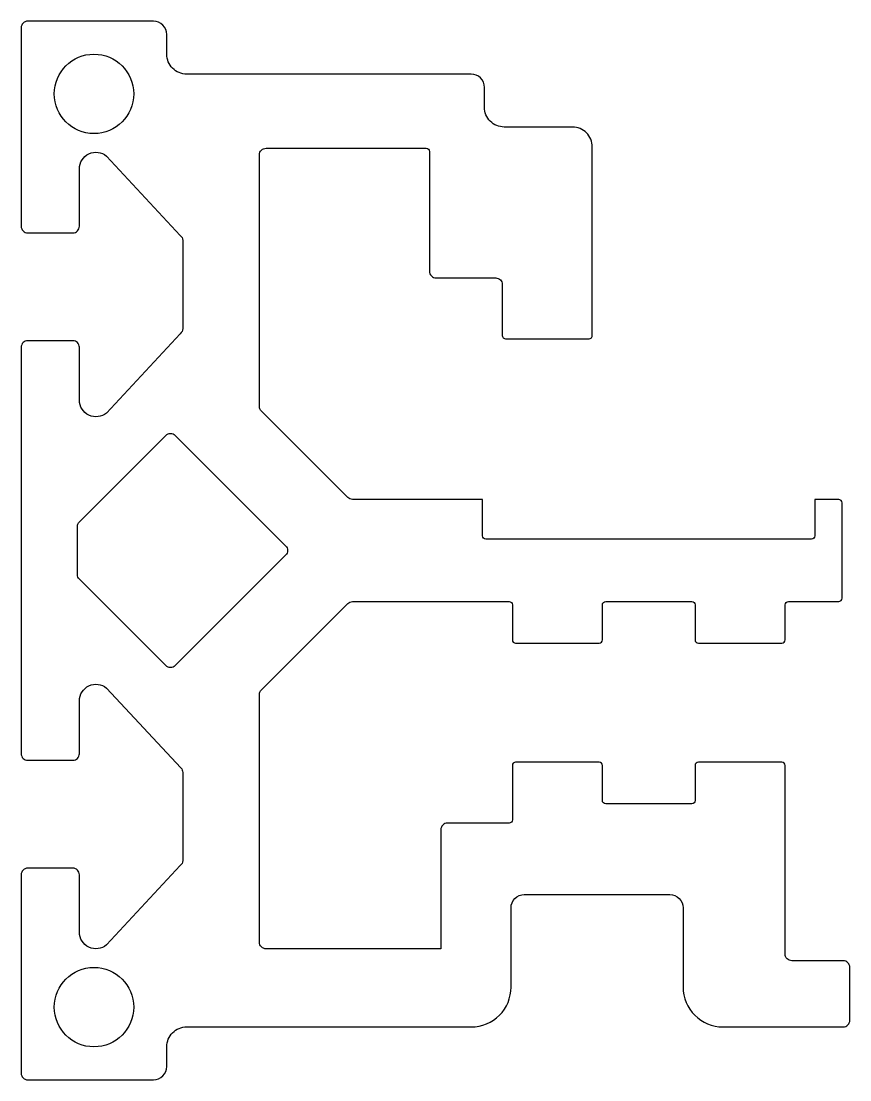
# Model space of a CAD drawing. Extents: x 672.5 to 735.1, y 430.6 to 510.6.
import ezdxf

# ---------------------------------------------------------------- set-up
doc = ezdxf.new("R2010")
doc.units = 0
doc.layers.get('0').update_dxf_attribs({"linetype": 'CONTINUOUS'})
doc.layers.add('CIZGI', color=7, linetype='CONTINUOUS')

msp = doc.modelspace()

# ---------------------------------------------------------------- linework, layer by layer
at = {"color": 1}
msp.add_line((732.472, 466.719), (732.472, 466.721), dxfattribs=at)
msp.add_line((732.472, 466.719), (732.472, 466.721), dxfattribs=at)
for points in [[(716.672, 466.721), (723.173, 466.721, -0.414214), (723.423, 466.471), (723.423, 463.828, 0.414214), (723.673, 463.578), (729.975, 463.578, 0.414214), (730.225, 463.828), (730.225, 466.471, -0.414214), (730.475, 466.721), (734.275, 466.721, 0.414214), (734.525, 466.971), (734.525, 474.185, 0.414214), (734.275, 474.435), (732.474, 474.436), (732.473, 471.686, -0.414214), (732.223, 471.436), (707.623, 471.439, -0.414214), (707.373, 471.689), (707.374, 474.439), (697.542, 474.441, -0.198912), (697.189, 474.587), (690.664, 481.112, -0.198912), (690.518, 481.465), (690.518, 500.484, -0.414214), (691.018, 500.984), (703.11, 500.984, -0.414214), (703.36, 500.734), (703.36, 491.683, 0.414214), (703.86, 491.183), (708.361, 491.183, -0.414214), (708.861, 490.683), (708.861, 486.837, 0.414214), (709.111, 486.587), (715.412, 486.587, 0.414214), (715.662, 486.837), (715.662, 501.084, 0.414214), (714.162, 502.584), (709.011, 502.584, -0.414214), (707.511, 504.084), (707.511, 505.585, 0.414214), (706.511, 506.585), (685.016, 506.585, -0.414214), (683.516, 508.085), (683.516, 509.586, 0.414214), (682.516, 510.586), (673.014, 510.586, 0.414214), (672.514, 510.086), (672.514, 495.088, 0.414214), (673.014, 494.588), (676.415, 494.588, 0.414214), (676.915, 495.088), (676.915, 499.43, -0.6344), (678.961, 500.394), (684.535, 494.398, -0.223691), (684.717, 494.013), (684.717, 487.352, -0.223691), (684.535, 486.966), (678.961, 480.971, -0.6344), (676.915, 481.935), (676.915, 485.937, 0.414214), (676.415, 486.437), (673.014, 486.437, 0.414214), (672.514, 485.937), (672.514, 470.589), (672.514, 455.221, 0.414214), (673.014, 454.721), (676.415, 454.721, 0.414214), (676.915, 455.221), (676.915, 459.223, -0.6344), (678.961, 460.186), (684.583, 454.14, -0.189462), (684.717, 453.799), (684.717, 447.145, -0.223691), (684.535, 446.759), (678.961, 440.764, -0.6344), (676.915, 441.728), (676.915, 446.069, 0.414214), (676.415, 446.569), (673.014, 446.569, 0.414214), (672.514, 446.069), (672.514, 431.072, 0.414214), (673.014, 430.572), (682.516, 430.572, 0.414214), (683.516, 431.572), (683.516, 433.072, -0.414214), (685.016, 434.572), (706.521, 434.572, 0.414214), (709.521, 437.572), (709.521, 443.574, -0.414214), (710.521, 444.574), (721.523, 444.574, -0.414214), (722.523, 443.574), (722.523, 437.572, 0.414214), (725.523, 434.572), (734.616, 434.572, 0.414214), (735.116, 435.072), (735.116, 439.073, 0.414214), (734.616, 439.573), (730.725, 439.573, -0.414214), (730.225, 440.073), (730.225, 454.326, 0.414214), (729.975, 454.576), (723.673, 454.576, 0.414214), (723.423, 454.326), (723.423, 451.688, -0.414214), (723.173, 451.438), (716.672, 451.438, -0.414214), (716.422, 451.688), (716.422, 454.326, 0.414214), (716.172, 454.576), (709.871, 454.576, 0.414214), (709.621, 454.326), (709.621, 450.225, -0.414214), (709.371, 449.975), (704.72, 449.975, 0.414214), (704.22, 449.475), (704.22, 440.473), (691.018, 440.473, -0.414214), (690.518, 440.973), (690.518, 459.692, -0.198912), (690.664, 460.046), (697.188, 466.569, -0.198912), (697.541, 466.716), (709.371, 466.716, -0.414214), (709.621, 466.466), (709.621, 463.828, 0.414214), (709.871, 463.578), (716.172, 463.578, 0.414214), (716.422, 463.828), (716.422, 466.471, -0.414214)], [(683.444, 479.276, -0.414214), (684.151, 479.276), (692.495, 470.932, -0.414214), (692.495, 470.225), (684.151, 461.881, -0.414214), (683.444, 461.881), (676.911, 468.413, -0.198912), (676.765, 468.767), (676.765, 472.39, -0.198912), (676.911, 472.744)]]:
    msp.add_lwpolyline(points, format="xyb", close=True)
at = {"layer": 'CIZGI'}
for centre in [(678.015, 505.09), (678.015, 436.068)]:
    msp.add_circle(centre, 3.001, dxfattribs=at)

doc.saveas('drawing.dxf')
